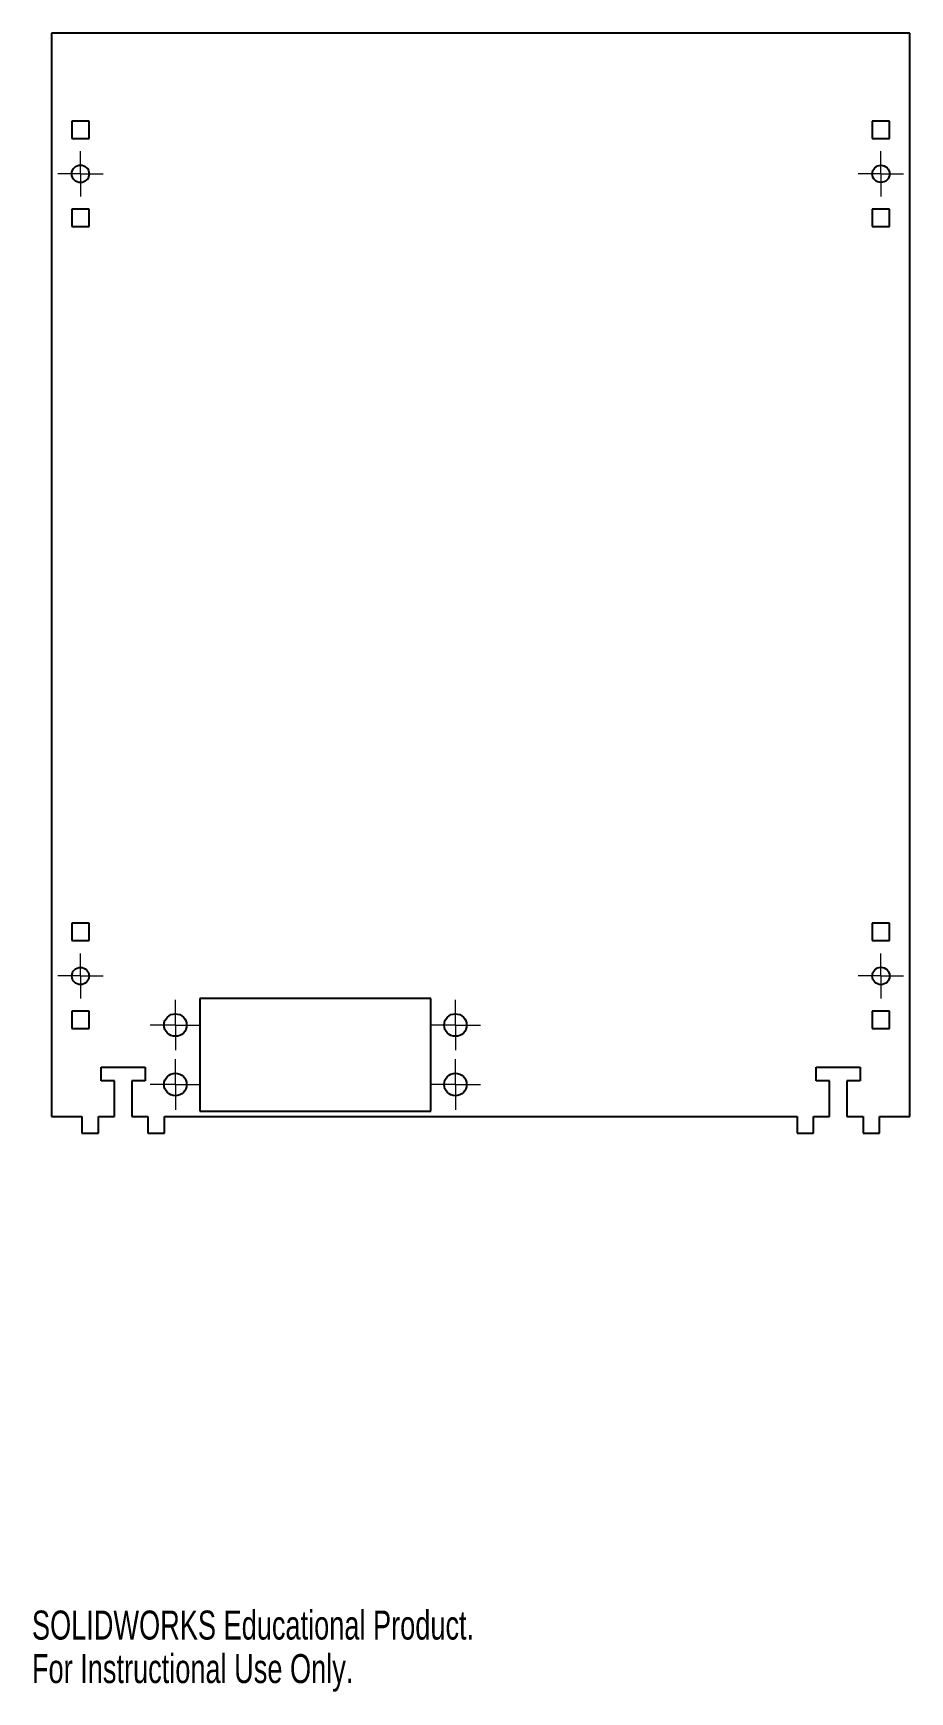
# Model space of a CAD drawing. Header units: millimetres. Extents: x 0 to 160, y 0 to 302.
import ezdxf

# ---------------------------------------------------------------- set-up
doc = ezdxf.new("R2010")
doc.units = ezdxf.units.MM
doc.styles.add('SLDTEXTSTYLE0', font='TXT', dxfattribs={"width": 0.7})

# ---------------------------------------------------------------- blocks, each defined once
blk = doc.blocks.new('SW_CENTERMARKSYMBOL_0')
at = {"color": 0, "linetype": 'Continuous', "lineweight": 18}
for p, q in [((0, 2.54), (0, 4.115)), ((-2.54, 0), (-4.115, 0)), ((0, 0), (-2.54, 0)), ((0, 0), (0, 2.54)), ((0, 0), (0, -2.54)), ((0, 0), (2.54, 0)), ((2.54, 0), (4.115, 0)), ((0, -2.54), (0, -4.115))]:
    blk.add_line(p, q, dxfattribs=at)
blk = doc.blocks.new('SW_CENTERMARKSYMBOL_1')
at = {"color": 0, "linetype": 'Continuous', "lineweight": 18}
for p, q in [((0, 2.54), (0, 4.115)), ((-2.54, 0), (-4.115, 0)), ((0, 0), (-2.54, 0)), ((0, 0), (0, 2.54)), ((0, 0), (0, -2.54)), ((0, 0), (2.54, 0)), ((2.54, 0), (4.115, 0)), ((0, -2.54), (0, -4.115))]:
    blk.add_line(p, q, dxfattribs=at)
blk = doc.blocks.new('SW_CENTERMARKSYMBOL_2')
at = {"color": 0, "linetype": 'Continuous', "lineweight": 18}
for p, q in [((0, 2.54), (0, 4.59)), ((-2.54, 0), (-4.59, 0)), ((0, 0), (-2.54, 0)), ((0, 0), (0, 2.54)), ((0, 0), (0, -2.54)), ((0, 0), (2.54, 0)), ((2.54, 0), (4.59, 0)), ((0, -2.54), (0, -4.59))]:
    blk.add_line(p, q, dxfattribs=at)
blk = doc.blocks.new('SW_CENTERMARKSYMBOL_3')
at = {"color": 0, "linetype": 'Continuous', "lineweight": 18}
for p, q in [((0, 2.54), (0, 4.59)), ((-2.54, 0), (-4.59, 0)), ((0, 0), (-2.54, 0)), ((0, 0), (0, 2.54)), ((0, 0), (0, -2.54)), ((0, 0), (2.54, 0)), ((2.54, 0), (4.59, 0)), ((0, -2.54), (0, -4.59))]:
    blk.add_line(p, q, dxfattribs=at)
blk = doc.blocks.new('SW_CENTERMARKSYMBOL_4')
at = {"color": 0, "linetype": 'Continuous', "lineweight": 18}
for p, q in [((0, 2.54), (0, 4.59)), ((-2.54, 0), (-4.59, 0)), ((0, 0), (-2.54, 0)), ((0, 0), (0, 2.54)), ((0, 0), (0, -2.54)), ((0, 0), (2.54, 0)), ((2.54, 0), (4.59, 0)), ((0, -2.54), (0, -4.59))]:
    blk.add_line(p, q, dxfattribs=at)
blk = doc.blocks.new('SW_CENTERMARKSYMBOL_5')
at = {"color": 0, "linetype": 'Continuous', "lineweight": 18}
for p, q in [((0, 2.54), (0, 4.59)), ((-2.54, 0), (-4.59, 0)), ((0, 0), (-2.54, 0)), ((0, 0), (0, 2.54)), ((0, 0), (0, -2.54)), ((0, 0), (2.54, 0)), ((2.54, 0), (4.59, 0)), ((0, -2.54), (0, -4.59))]:
    blk.add_line(p, q, dxfattribs=at)
blk = doc.blocks.new('SW_CENTERMARKSYMBOL_6')
at = {"color": 0, "linetype": 'Continuous', "lineweight": 18}
for p, q in [((0, 2.54), (0, 4.115)), ((-2.54, 0), (-4.115, 0)), ((0, 0), (-2.54, 0)), ((0, 0), (0, 2.54)), ((0, 0), (0, -2.54)), ((0, 0), (2.54, 0)), ((2.54, 0), (4.115, 0)), ((0, -2.54), (0, -4.115))]:
    blk.add_line(p, q, dxfattribs=at)
blk = doc.blocks.new('SW_CENTERMARKSYMBOL_7')
at = {"color": 0, "linetype": 'Continuous', "lineweight": 18}
for p, q in [((0, 2.54), (0, 4.115)), ((-2.54, 0), (-4.115, 0)), ((0, 0), (-2.54, 0)), ((0, 0), (0, 2.54)), ((0, 0), (0, -2.54)), ((0, 0), (2.54, 0)), ((2.54, 0), (4.115, 0)), ((0, -2.54), (0, -4.115))]:
    blk.add_line(p, q, dxfattribs=at)

msp = doc.modelspace()

# ---------------------------------------------------------------- linework, layer by layer
at = {"color": 7, "linetype": 'Continuous', "lineweight": 25}
for p, q in [((159.57, 301.52), (3.57, 301.52)), ((3.57, 301.52), (3.57, 104.52)), ((159.57, 104.52), (159.57, 301.52)), ((10.4, 285.52), (7.25, 285.52)), ((7.25, 285.52), (7.25, 282.37)), ((10.4, 282.37), (10.4, 285.52)), ((155.9, 285.52), (152.75, 285.52)), ((152.75, 285.52), (152.75, 282.37)), ((155.9, 282.37), (155.9, 285.52)), ((7.25, 282.37), (10.4, 282.37)), ((152.75, 282.37), (155.9, 282.37)), ((10.4, 269.52), (7.25, 269.52)), ((7.25, 269.52), (7.25, 266.37)), ((10.4, 266.37), (10.4, 269.52)), ((155.9, 269.52), (152.75, 269.52)), ((152.75, 269.52), (152.75, 266.37)), ((155.9, 266.37), (155.9, 269.52)), ((7.25, 266.37), (10.4, 266.37)), ((152.75, 266.37), (155.9, 266.37)), ((10.4, 139.67), (7.25, 139.67)), ((7.25, 139.67), (7.25, 136.52)), ((10.4, 136.52), (10.4, 139.67)), ((155.9, 139.67), (152.75, 139.67)), ((152.75, 139.67), (152.75, 136.52)), ((155.9, 136.52), (155.9, 139.67)), ((7.25, 136.52), (10.4, 136.52)), ((152.75, 136.52), (155.9, 136.52)), ((10.4, 123.67), (7.25, 123.67)), ((7.25, 123.67), (7.25, 120.52)), ((10.4, 120.52), (10.4, 123.67)), ((72.52, 126.02), (30.52, 126.02)), ((30.52, 126.02), (30.52, 105.52)), ((72.52, 105.52), (72.52, 126.02)), ((155.9, 123.67), (152.75, 123.67)), ((152.75, 123.67), (152.75, 120.52)), ((155.9, 120.52), (155.9, 123.67)), ((7.25, 120.52), (10.4, 120.52)), ((152.75, 120.52), (155.9, 120.52)), ((12.57, 111.02), (12.57, 113.52)), ((12.57, 113.52), (20.57, 113.52)), ((20.57, 113.52), (20.57, 111.02)), ((142.57, 111.02), (142.57, 113.52)), ((142.57, 113.52), (150.57, 113.52)), ((150.57, 113.52), (150.57, 111.02)), ((15, 111.02), (12.57, 111.02)), ((15, 104.52), (15, 111.02)), ((20.57, 111.02), (18.15, 111.02)), ((18.15, 111.02), (18.15, 104.52)), ((145, 111.02), (142.57, 111.02)), ((145, 104.52), (145, 111.02)), ((150.57, 111.02), (148.15, 111.02)), ((148.15, 111.02), (148.15, 104.52)), ((3.57, 104.52), (9.07, 104.52)), ((9.07, 104.52), (9.07, 101.52)), ((12.07, 101.52), (12.07, 104.52)), ((12.07, 104.52), (15, 104.52)), ((18.15, 104.52), (21.07, 104.52)), ((21.07, 104.52), (21.07, 101.52)), ((24.07, 101.52), (24.07, 104.52)), ((24.07, 104.52), (139.07, 104.52)), ((30.52, 105.52), (72.52, 105.52)), ((139.07, 104.52), (139.07, 101.52)), ((142.07, 101.52), (142.07, 104.52)), ((142.07, 104.52), (145, 104.52)), ((148.15, 104.52), (151.07, 104.52)), ((151.07, 104.52), (151.07, 101.52)), ((154.07, 101.52), (154.07, 104.52)), ((154.07, 104.52), (159.57, 104.52)), ((9.07, 101.52), (12.07, 101.52)), ((21.07, 101.52), (24.07, 101.52)), ((139.07, 101.52), (142.07, 101.52)), ((151.07, 101.52), (154.07, 101.52))]:
    msp.add_line(p, q, dxfattribs=at)
for centre, radius in [((8.82, 275.94), 1.58), ((154.32, 275.94), 1.57), ((8.82, 130.09), 1.57), ((154.32, 130.09), 1.58), ((26.07, 121.17), 2.05), ((76.97, 121.17), 2.05), ((26.07, 110.37), 2.05), ((76.97, 110.37), 2.05)]:
    msp.add_circle(centre, radius, dxfattribs=at)

# ---------------------------------------------------------------- block references
at = {"color": 7, "linetype": 'Continuous', "lineweight": 18}
for name, p in [('SW_CENTERMARKSYMBOL_1', (8.82, 275.94)), ('SW_CENTERMARKSYMBOL_6', (154.32, 275.94)), ('SW_CENTERMARKSYMBOL_0', (8.82, 130.09)), ('SW_CENTERMARKSYMBOL_7', (154.32, 130.09)), ('SW_CENTERMARKSYMBOL_5', (26.07, 121.17)), ('SW_CENTERMARKSYMBOL_4', (76.97, 121.17)), ('SW_CENTERMARKSYMBOL_2', (26.07, 110.37)), ('SW_CENTERMARKSYMBOL_3', (76.97, 110.37))]:
    msp.add_blockref(name, p, dxfattribs=at)

# ---------------------------------------------------------------- texts
at = {"color": 7, "linetype": 'Continuous', "char_height": 5.273, "attachment_point": 1, "style": 'SLDTEXTSTYLE0'}
for s, insert in [('SOLIDWORKS Educational Product.', (0, 14.71)), ('For Instructional Use Only.', (0, 6.8))]:
    msp.add_mtext(s, dxfattribs=dict(at, insert=insert))

doc.saveas('drawing.dxf')
